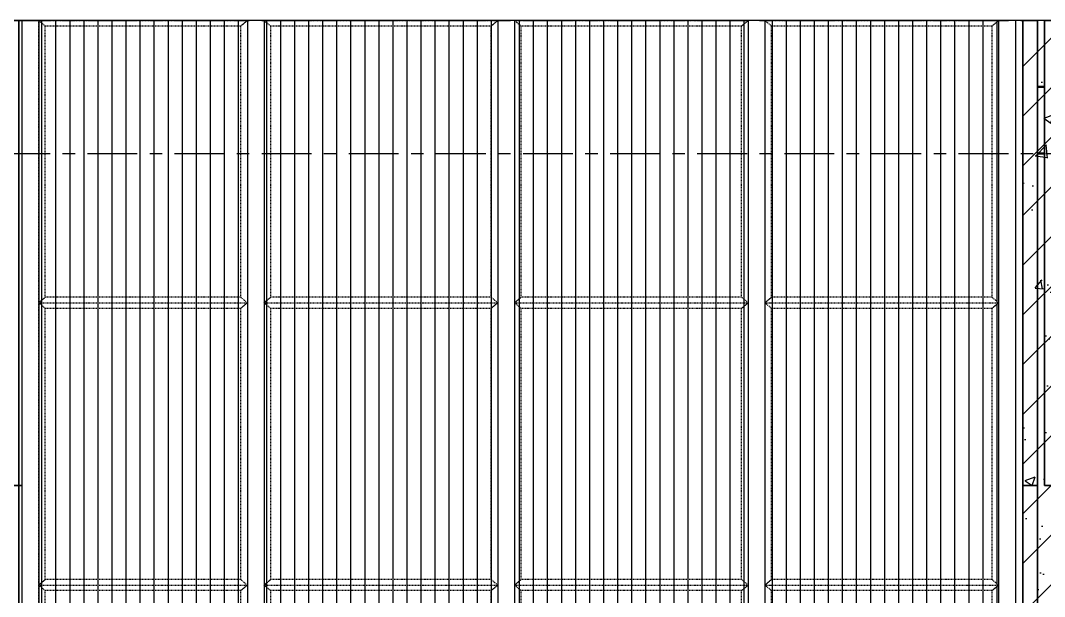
# Model space of a CAD drawing. Header units: millimetres. Extents: x -25371 to 2282244, y -90657 to 147824.
# Drawn here: x 1879630 to 1884259, y 1526 to 4127 of the extents above; entities that cross this region are included whole.
import ezdxf

# ---------------------------------------------------------------- set-up
doc = ezdxf.new("R2010")
doc.units = ezdxf.units.MM
doc.set_wipeout_variables(frame=1)
for name, pattern in [('CENTER', [50.8, 31.75, -6.35, 6.35, -6.35]), ('TA_GL_000.90000', [2.475, 0.9, -0.225, 0.225, -0.225, 0.9]), ('TA_HL_001.00000', [6.5, 3.55, -2.95])]:
    doc.linetypes.add(name, pattern=pattern)
for name, color, linetype in [('000 - 0_SYM_DWG_GRIDLINE_MAIN_COLOR_251', 7, 'Continuous'), ('000 - CONCRETE_COL_HATCH_', 7, 'Continuous'), ('000 - GRID', 7, 'CENTER'), ('010 - ASPG_EXTR_HATCH_', 7, 'Continuous'), ('010 - ASPG_EXTR_MAIN_COLOR_2', 7, 'Continuous'), ('010 - ASPG_EXTR_WIPEOUT_', 7, 'Continuous'), ('010 - ASPG_FRAMING_MAIN_COLOR_1', 7, 'Continuous')]:
    doc.layers.add(name, color=color, linetype=linetype)
for name, color, linetype, lineweight in [('A-GLAZ-CURT', 7, 'Continuous', 35), ('A-GLAZ-CWMG', 7, 'Continuous', 35), ('WALL-E', 7, 'Continuous', 50)]:
    doc.layers.add(name, color=color, linetype=linetype, lineweight=lineweight)
doc.styles.add('TA', font='', dxfattribs={"height": 4.5})
doc.styles.get('TA').set_extended_font_data('Cordia New')

# ---------------------------------------------------------------- blocks, each defined once
blk = doc.blocks.new('Rectangular Mullion - Mullion_Top_C-Channel-4573873-VS01 - ELEVATION 4')
at = {"layer": 'A-GLAZ-CWMG', "color": 7}
for p, q in [((-6159.4, 106500), (-6159.4, 106600)), ((-6159.4, 106600), (-6093.8, 106600)), ((-5101, 106600), (-6159.4, 106600)), ((-5035.4, 106600), (-6093.8, 106600)), ((-5035.4, 106600), (-5101, 106600)), ((-5101, 106600), (-5101, 106500)), ((-6159.4, 106500), (-5101, 106500)), ((-6093.8, 106500), (-6159.1, 106500)), ((-5100.6, 106500), (-6093.8, 106500))]:
    blk.add_line(p, q, dxfattribs=at)
blk = doc.blocks.new('Rectangular Mullion - 45 x 100mm-5525156-VS01 - ELEVATION 4')
at = {"layer": 'A-GLAZ-CWMG', "color": 7}
for p, q in [((-6127.5, 106600), (-6193.1, 106600)), ((-6193.1, 106600), (-6159.1, 106600)), ((-6193.1, 106600), (-6193.1, 103600)), ((-6159.1, 106600), (-6093.5, 106600)), ((-6093.5, 106600), (-6127.5, 106600)), ((-6159.1, 103645), (-6159.1, 103600)), ((-6159.1, 103600), (-6193.1, 103600)), ((-6193.1, 103600), (-6127.5, 103600)), ((-6093.5, 103600), (-6159.1, 103600)), ((-6127.5, 103600), (-6093.5, 103600))]:
    blk.add_line(p, q, dxfattribs=at)
blk = doc.blocks.new('Rectangular Mullion - 45 x 100mm-5525157-VS01 - ELEVATION 4')
at = {"layer": 'A-GLAZ-CWMG', "color": 7}
for p, q in [((-1655.8, 106600), (-1721.4, 106600)), ((-1721.4, 106600), (-1687.5, 106600)), ((-1721.4, 103600), (-1721.4, 106600)), ((-1687.5, 106600), (-1621.9, 106600)), ((-1687.5, 103600), (-1687.5, 106600)), ((-1621.9, 106600), (-1655.8, 106600)), ((-1621.9, 106600), (-1621.9, 103600)), ((-1687.5, 103600), (-1721.4, 103600)), ((-1721.4, 103600), (-1655.8, 103600)), ((-1621.9, 103600), (-1687.5, 103600)), ((-1655.8, 103600), (-1621.9, 103600))]:
    blk.add_line(p, q, dxfattribs=at)
blk = doc.blocks.new('Rectangular Mullion - Mullion_Top_C-Channel-4573258-VS01 - ELEVATION 4')
at = {"layer": 'A-GLAZ-CWMG', "color": 7}
for p, q in [((-2802.9, 106500), (-2802.9, 106600)), ((-2802.9, 106600), (-2737.3, 106600)), ((-1721.8, 106600), (-2802.9, 106600)), ((-1656.1, 106600), (-2737.3, 106600)), ((-1656.1, 106600), (-1721.8, 106600)), ((-1721.8, 106600), (-1721.8, 106500)), ((-2802.9, 106500), (-1721.8, 106500)), ((-2737.3, 106500), (-2802.5, 106500)), ((-1721.4, 106500), (-2737.3, 106500))]:
    blk.add_line(p, q, dxfattribs=at)
blk = doc.blocks.new('Rectangular Mullion - 45 x 100mm-5524821-VS01 - ELEVATION 4')
at = {"layer": 'A-GLAZ-CWMG', "color": 7}
for p, q in [((-2770.9, 106600), (-2836.5, 106600)), ((-2836.5, 106600), (-2802.5, 106600)), ((-2836.5, 106600), (-2836.5, 103600)), ((-2802.5, 106600), (-2736.9, 106600)), ((-2736.9, 106600), (-2770.9, 106600)), ((-2802.5, 103645), (-2802.5, 103600)), ((-2802.5, 103600), (-2836.5, 103600)), ((-2836.5, 103600), (-2770.9, 103600)), ((-2736.9, 103600), (-2802.5, 103600)), ((-2770.9, 103600), (-2736.9, 103600))]:
    blk.add_line(p, q, dxfattribs=at)
blk = doc.blocks.new('Rectangular Mullion - Mullion_Top_C-Channel-4573259-VS01 - ELEVATION 4')
at = {"layer": 'A-GLAZ-CWMG', "color": 7}
for p, q in [((-3934.9, 106500), (-3934.9, 106600)), ((-3934.9, 106600), (-3869.3, 106600)), ((-2836.8, 106600), (-3934.9, 106600)), ((-2771.2, 106600), (-3869.3, 106600)), ((-2771.2, 106600), (-2836.8, 106600)), ((-2836.8, 106600), (-2836.8, 106500)), ((-3934.9, 106500), (-2836.8, 106500)), ((-3869.3, 106500), (-3934.6, 106500)), ((-2836.5, 106500), (-3869.3, 106500))]:
    blk.add_line(p, q, dxfattribs=at)
blk = doc.blocks.new('Rectangular Mullion - 45 x 100mm-V51-VS01 - ELEVATION 4')
at = {"layer": 'A-GLAZ-CWMG', "color": 7}
for p, q in [((-3903, 106600), (-3968.6, 106600)), ((-3968.6, 106600), (-3934.6, 106600)), ((-3968.6, 106600), (-3968.6, 103600)), ((-3934.6, 106600), (-3869, 106600)), ((-3869, 106600), (-3903, 106600)), ((-3934.6, 103645), (-3934.6, 103600)), ((-3934.6, 103600), (-3968.6, 103600)), ((-3968.6, 103600), (-3903.9, 103600)), ((-3869, 103600), (-3934.6, 103600)), ((-3903, 103600), (-3869, 103600))]:
    blk.add_line(p, q, dxfattribs=at)
blk = doc.blocks.new('System Panel - DPA-AR_Facade_Solid Panel 150mm-V60-VS01 - ELEVATION 4')
at = {"layer": 'A-GLAZ-CURT', "color": 7}
for p, q in [((-6225.9, 106600), (-7357.9, 106600)), ((-7357.9, 106600), (-7357.9, 103600)), ((-7357.9, 106600), (-7259.5, 106600)), ((-7259.5, 106600), (-6127.5, 106600)), ((-6225.9, 103600), (-6225.9, 106600)), ((-6225.9, 106600), (-6127.5, 106600)), ((-7357.9, 103600), (-6225.9, 103600)), ((-7357.9, 103600), (-7259.5, 103600)), ((-6127.5, 103600), (-7259.5, 103600)), ((-6127.5, 103600), (-6225.9, 103600))]:
    blk.add_line(p, q, dxfattribs=at)
blk = doc.blocks.new('System Panel - DPA-AR_Facade_Solid Panel 150mm-5074686-VS01 - ELEVATION 4')
at = {"layer": 'A-GLAZ-CURT', "color": 7}
for p, q in [((-6225.9, 108700), (-7357.9, 108700)), ((-7357.9, 108700), (-7357.9, 106600)), ((-7357.9, 108700), (-7259.5, 108700)), ((-7259.5, 108700), (-6127.5, 108700)), ((-6225.9, 106600), (-6225.9, 108700)), ((-6225.9, 108700), (-6127.5, 108700)), ((-7357.9, 106600), (-6225.9, 106600)), ((-7357.9, 106600), (-7259.5, 106600)), ((-6127.5, 106600), (-7259.5, 106600)), ((-6127.5, 106600), (-6225.9, 106600))]:
    blk.add_line(p, q, dxfattribs=at)
blk = doc.blocks.new('System Panel - DPA-AR_Facade_Solid Panel 150mm-5545649-VS01 - ELEVATION 4')
at = {"layer": 'A-GLAZ-CURT', "color": 7}
for p, q in [((-1590, 106600), (-1590, 108700)), ((-1590, 108700), (-1200, 108700)), ((-1200, 108700), (-1590, 108700)), ((-1590, 108700), (-1590, 106600)), ((-1200, 108700), (-1200, 106600)), ((-1200, 106600), (-1200, 108700)), ((-1200, 106600), (-1590, 106600)), ((-1590, 106600), (-1200, 106600))]:
    blk.add_line(p, q, dxfattribs=at)
blk = doc.blocks.new('Rectangular Mullion - 45 x 100mm-V129-VS01 - ELEVATION 4')
at = {"layer": 'A-GLAZ-CWMG', "color": 7}
for p, q in [((-2802.5, 106600), (-2802.5, 106645)), ((-2802.5, 106645), (-2736.9, 106645)), ((-2802.5, 106645), (-1721.4, 106645)), ((-2736.9, 106645), (-1721.4, 106645)), ((-1721.4, 106645), (-1721.4, 106600)), ((-2736.9, 106600), (-2802.5, 106600)), ((-2802.5, 106600), (-1721.4, 106600)), ((-1655.8, 106600), (-2736.9, 106600)), ((-1721.4, 106600), (-1655.8, 106600))]:
    blk.add_line(p, q, dxfattribs=at)
blk = doc.blocks.new('Rectangular Mullion - 45 x 100mm-5598520-VS01 - ELEVATION 4')
at = {"layer": 'A-GLAZ-CWMG', "color": 7}
for p, q in [((-6127.5, 108700), (-6193.1, 108700)), ((-6193.1, 108700), (-6159.1, 108700)), ((-6193.1, 108700), (-6193.1, 106600)), ((-6159.1, 108700), (-6093.5, 108700)), ((-6093.5, 108700), (-6127.5, 108700)), ((-6159.1, 106645), (-6159.1, 106600)), ((-6159.1, 106600), (-6193.1, 106600)), ((-6193.1, 106600), (-6127.5, 106600)), ((-6093.5, 106600), (-6159.1, 106600)), ((-6127.5, 106600), (-6093.5, 106600))]:
    blk.add_line(p, q, dxfattribs=at)
blk = doc.blocks.new('Rectangular Mullion - 45 x 100mm-5598521-VS01 - ELEVATION 4')
at = {"layer": 'A-GLAZ-CWMG', "color": 7}
for p, q in [((-1655.8, 108700), (-1721.4, 108700)), ((-1721.4, 108700), (-1687.5, 108700)), ((-1721.4, 106600), (-1721.4, 108700)), ((-1687.5, 108700), (-1621.9, 108700)), ((-1687.5, 106600), (-1687.5, 108700)), ((-1621.9, 108700), (-1655.8, 108700)), ((-1621.9, 108700), (-1621.9, 106600)), ((-1687.5, 106600), (-1721.4, 106600)), ((-1721.4, 106600), (-1655.8, 106600)), ((-1621.9, 106600), (-1687.5, 106600)), ((-1655.8, 106600), (-1621.9, 106600))]:
    blk.add_line(p, q, dxfattribs=at)
blk = doc.blocks.new('Rectangular Mullion - 45 x 100mm-V130-VS01 - ELEVATION 4')
at = {"layer": 'A-GLAZ-CWMG', "color": 7}
for p, q in [((-3934.6, 106600), (-3934.6, 106645)), ((-3934.6, 106645), (-3869, 106645)), ((-3934.6, 106645), (-2836.5, 106645)), ((-3869, 106645), (-2836.5, 106645)), ((-2836.5, 106645), (-2836.5, 106600)), ((-3869, 106600), (-3934.6, 106600)), ((-3934.6, 106600), (-2836.5, 106600)), ((-2770.9, 106600), (-3869, 106600)), ((-2836.5, 106600), (-2770.9, 106600))]:
    blk.add_line(p, q, dxfattribs=at)
blk = doc.blocks.new('Rectangular Mullion - 45 x 100mm-5598452-VS01 - ELEVATION 4')
at = {"layer": 'A-GLAZ-CWMG', "color": 7}
for p, q in [((-2770.9, 108700), (-2836.5, 108700)), ((-2836.5, 108700), (-2802.5, 108700)), ((-2836.5, 108700), (-2836.5, 106600)), ((-2802.5, 108700), (-2736.9, 108700)), ((-2736.9, 108700), (-2770.9, 108700)), ((-2802.5, 106645), (-2802.5, 106600)), ((-2802.5, 106600), (-2836.5, 106600)), ((-2836.5, 106600), (-2770.9, 106600)), ((-2736.9, 106600), (-2802.5, 106600)), ((-2770.9, 106600), (-2736.9, 106600))]:
    blk.add_line(p, q, dxfattribs=at)
blk = doc.blocks.new('Rectangular Mullion - 45 x 100mm-V131-VS01 - ELEVATION 4')
at = {"layer": 'A-GLAZ-CWMG', "color": 7}
for p, q in [((-6159.1, 106600), (-6159.1, 106645)), ((-6159.1, 106645), (-6093.5, 106645)), ((-6159.1, 106645), (-5100.6, 106645)), ((-6093.5, 106645), (-5100.6, 106645)), ((-5100.6, 106645), (-5100.6, 106600)), ((-6093.5, 106600), (-6159.1, 106600)), ((-6159.1, 106600), (-5100.6, 106600)), ((-5035, 106600), (-6093.5, 106600)), ((-5100.6, 106600), (-5035, 106600))]:
    blk.add_line(p, q, dxfattribs=at)
blk = doc.blocks.new('C-1-VS01_REV00_20260616-140725_ELEVATION_4_EX')
at = {"layer": '000 - CONCRETE_COL_HATCH_'}
h = blk.add_hatch(dxfattribs=at)
h.set_pattern_fill('ANSI31')
h.set_pattern_definition([(45, (0, 0), (-112.2532, 112.2532), [])])
h.paths.add_polyline_path([(10532.2, 103600), (14053.6, 103600), (14053.6, 108700), (10532.2, 108700)])
h = blk.add_hatch(dxfattribs=at)
h.set_pattern_fill('AR-CONC', scale=0.05)
h.set_pattern_definition([(50, (0, 0), (455.4617, -39.8477), [47.625, -523.875]), (355, (0, 0), (-88.1086, 477.6421), [38.1, -419.1015]), (100.45144, (37.96, -3.3), (367.3531, 437.7944), [40.475, -445.2256]), (46.1842, (5e-15, 127), (677.6976, -105.1058), [71.4375, -785.8125]), (96.63556, (56.5, 118.24), (593.5103, 618.5653), [60.7126, -667.839]), (351.18415, (5e-15, 127), (593.5103, 618.5653), [57.15, -628.6493]), (21, (63.5, 95.25), (379.036, -255.663), [47.625, -523.875]), (326, (63.5, 95.25), (154.505, 460.47), [38.1, -419.1]), (71.45144, (95.1, 73.94), (533.541, 204.807), [40.475, -445.2248]), (37.5, (0, 0), (7.7215, 211.3876), [0, -414.02, 0, -425.45, 0, -420.6875]), (7.5, (0, 0), (167.04916, 250.45144), [0, -242.57, 0, -404.495, 0, -160.3375]), (327.5, (-141.6, 5e-15), (338.9765, -14.32186), [0, -158.75, 0, -495.3, 0, -657.225]), (317.5, (-205.1, 8e-15), (370.32295, 63.5662), [0, -206.375, 0, -328.93, 0, -466.725])])
h.paths.add_polyline_path([(10532.2, 103600), (14053.6, 103600), (14053.6, 108700), (10532.2, 108700)])
at = {"color": 7}
blk.add_lwpolyline([(10532.2, 103600), (14053.6, 103600), (14053.6, 108700), (10532.2, 108700)], close=True, dxfattribs=at)
at = {"layer": 'WALL-E', "color": 7}
for p, q in [((10600, 108400), (10631.8, 108400)), ((10631.8, 108100), (10600, 108100))]:
    blk.add_line(p, q, dxfattribs=at)
at = {"layer": 'A-GLAZ-CURT', "color": 7}
for name in ['System Panel - DPA-AR_Facade_Solid Panel 150mm-5074686-VS01 - ELEVATION 4', 'System Panel - DPA-AR_Facade_Solid Panel 150mm-5545649-VS01 - ELEVATION 4', 'System Panel - DPA-AR_Facade_Solid Panel 150mm-V60-VS01 - ELEVATION 4']:
    blk.add_blockref(name, (12221.8, 0), dxfattribs=at)
at = {"layer": 'A-GLAZ-CWMG', "color": 7}
for name, p in [('Rectangular Mullion - 45 x 100mm-5598520-VS01 - ELEVATION 4', (12221.8, 0)), ('Rectangular Mullion - Mullion_Top_C-Channel-4573873-VS01 - ELEVATION 4', (12221.8, 2100)), ('Rectangular Mullion - 45 x 100mm-5598452-VS01 - ELEVATION 4', (9957.7, 0)), ('Rectangular Mullion - Mullion_Top_C-Channel-4573259-VS01 - ELEVATION 4', (11089.8, 2100)), ('Rectangular Mullion - 45 x 100mm-5598452-VS01 - ELEVATION 4', (11089.8, 0)), ('Rectangular Mullion - Mullion_Top_C-Channel-4573259-VS01 - ELEVATION 4', (12221.8, 2100)), ('Rectangular Mullion - 45 x 100mm-5598452-VS01 - ELEVATION 4', (12221.8, 0)), ('Rectangular Mullion - Mullion_Top_C-Channel-4573258-VS01 - ELEVATION 4', (12221.8, 2100)), ('Rectangular Mullion - 45 x 100mm-5598521-VS01 - ELEVATION 4', (12221.8, 0)), ('Rectangular Mullion - 45 x 100mm-V131-VS01 - ELEVATION 4', (12221.8, 0)), ('Rectangular Mullion - 45 x 100mm-V130-VS01 - ELEVATION 4', (11089.8, 0)), ('Rectangular Mullion - 45 x 100mm-V130-VS01 - ELEVATION 4', (12221.8, 0)), ('Rectangular Mullion - 45 x 100mm-V129-VS01 - ELEVATION 4', (12221.8, 0)), ('Rectangular Mullion - 45 x 100mm-5525156-VS01 - ELEVATION 4', (12221.8, 0)), ('Rectangular Mullion - Mullion_Top_C-Channel-4573873-VS01 - ELEVATION 4', (12221.8, 0)), ('Rectangular Mullion - 45 x 100mm-5524821-VS01 - ELEVATION 4', (9957.7, 0)), ('Rectangular Mullion - Mullion_Top_C-Channel-4573259-VS01 - ELEVATION 4', (11089.8, 0)), ('Rectangular Mullion - 45 x 100mm-V51-VS01 - ELEVATION 4', (12221.8, 0)), ('Rectangular Mullion - Mullion_Top_C-Channel-4573259-VS01 - ELEVATION 4', (12221.8, 0)), ('Rectangular Mullion - 45 x 100mm-5524821-VS01 - ELEVATION 4', (12221.8, 0)), ('Rectangular Mullion - Mullion_Top_C-Channel-4573258-VS01 - ELEVATION 4', (12221.8, 0)), ('Rectangular Mullion - 45 x 100mm-5525157-VS01 - ELEVATION 4', (12221.8, 0))]:
    blk.add_blockref(name, p, dxfattribs=at)
blk = doc.blocks.new('*U974')
at = {"layer": '000 - 0_SYM_DWG_GRIDLINE_MAIN_COLOR_251', "color": 7, "linetype": 'ByBlock', "ltscale": 5}
blk.add_line((20, 0), (-588.498, 0), dxfattribs=at)
at = {"color": 7, "style": 'TA', "flags": 1}
blk.add_attdef('LOCATION', (6, -6), '', height=4.5, rotation=270, dxfattribs=at)
blk = doc.blocks.new('C-1-VS01_REV00_20260616-141122_ELEVATION_4_DIMS')
at = {"layer": '000 - GRID', "color": 7, "linetype": 'TA_GL_000.90000', "xscale": 50.00000000000004, "yscale": 50.00000000000004, "zscale": 50.00000000000004, "rotation": 180}
for p in [(-175.4, 108700), (-175.4, 108100)]:
    blk.add_blockref('*U974', p, dxfattribs=at)
blk = doc.blocks.new('C-1-VS01_REV00_20260616-141918_ELEVATION_4_ASPG')
at = {"color": 7}
blk.add_wipeout([(6009.4, 103600), (10534.4, 103600), (10534.4, 108700), (6009.4, 108700)], dxfattribs=at).dxf.layer = '010 - ASPG_EXTR_WIPEOUT_'
at = {"layer": '010 - ASPG_EXTR_HATCH_'}
h = blk.add_hatch(dxfattribs=at)
h.set_pattern_fill('ANSI31', scale=20, angle=45)
h.paths.add_polyline_path([(7028.3, 108700), (6084.9, 108700), (6084.9, 103600), (7028.3, 103600)])
h.paths.add_polyline_path([(8160.3, 108700), (7103.7, 108700), (7103.7, 103600), (8160.3, 103600)])
h.paths.add_polyline_path([(9292.4, 108700), (8235.8, 108700), (8235.8, 103600), (9292.4, 103600)])
h.paths.add_polyline_path([(10424.4, 108700), (9367.9, 108700), (9367.9, 103600), (10424.4, 103600)])
at = {"color": 7}
blk.add_lwpolyline([(6009.4, 103600), (10534.4, 103600), (10534.4, 108700), (6009.4, 108700)], close=True, dxfattribs=at)
at = {"layer": '010 - ASPG_EXTR_MAIN_COLOR_2', "color": 7}
for p, q in [((6009.4, 108700), (6009.4, 103600)), ((6084.9, 108700), (6084.9, 103600)), ((7028.3, 108700), (7028.3, 103600)), ((7103.7, 108700), (7103.7, 103600)), ((8160.3, 108700), (8160.3, 103600)), ((8235.8, 108700), (8235.8, 103600)), ((9292.4, 108700), (9292.4, 103600)), ((9367.9, 108700), (9367.9, 103600)), ((10424.4, 108700), (10424.4, 103600)), ((10499.9, 108700), (10499.9, 103600))]:
    blk.add_line(p, q, dxfattribs=at)
blk = doc.blocks.new('*U1942')
at = {"layer": '010 - ASPG_FRAMING_MAIN_COLOR_1', "color": 7, "linetype": 'ByBlock'}
for points in [[(0, 0), (0, 943.4), (25, 913.4), (25, 30), (0, 0)], [(1275, 943.4), (0, 943.4), (25, 913.4), (1250, 913.4)], [(1275, 0), (1275, 943.4), (1250, 913.4), (1250, 30), (1275, 0)], [(25, 30), (1250, 30), (1275, 0), (0, 0), (25, 30)]]:
    blk.add_lwpolyline(points, close=True, dxfattribs=at)
blk = doc.blocks.new('*U1944')
at = {"layer": '010 - ASPG_FRAMING_MAIN_COLOR_1', "color": 7, "linetype": 'ByBlock'}
for points in [[(0, 0), (0, 1056.6), (25, 1026.6), (25, 30), (0, 0)], [(1275, 1056.6), (0, 1056.6), (25, 1026.6), (1250, 1026.6)], [(1275, 0), (1275, 1056.6), (1250, 1026.6), (1250, 30), (1275, 0)], [(25, 30), (1250, 30), (1275, 0), (0, 0), (25, 30)]]:
    blk.add_lwpolyline(points, close=True, dxfattribs=at)
blk = doc.blocks.new('*U1943')
at = {"layer": '010 - ASPG_FRAMING_MAIN_COLOR_1', "color": 7, "linetype": 'ByBlock'}
for points in [[(0, 0), (0, 1056.6), (25, 1026.6), (25, 30), (0, 0)], [(1275, 1056.6), (0, 1056.6), (25, 1026.6), (1250, 1026.6)], [(1275, 0), (1275, 1056.6), (1250, 1026.6), (1250, 30), (1275, 0)], [(25, 30), (1250, 30), (1275, 0), (0, 0), (25, 30)]]:
    blk.add_lwpolyline(points, close=True, dxfattribs=at)

msp = doc.modelspace()

# ---------------------------------------------------------------- block references
at = {"color": 7}
msp.add_blockref('C-1-VS01_REV00_20260616-140725_ELEVATION_4_EX', (1873627.43, -104572.744), dxfattribs=at)

# ---------------------------------------------------------------- next in the draw order: block references
msp.add_blockref('C-1-VS01_REV00_20260616-141918_ELEVATION_4_ASPG', (1873627.43, -104572.744), dxfattribs=at)

# ---------------------------------------------------------------- next in the draw order: block references
msp.add_blockref('C-1-VS01_REV00_20260616-141122_ELEVATION_4_DIMS', (1873627.43, -104572.744), dxfattribs=at)
at = {"color": 7, "linetype": 'TA_HL_001.00000', "xscale": -1, "rotation": 270}
for name, p in [('*U1942', (1879712.295, 2852.256)), ('*U1944', (1880731.153, 2852.256)), ('*U1943', (1881863.218, 2852.256)), ('*U1943', (1882995.282, 2852.256)), ('*U1942', (1879712.295, 1577.256)), ('*U1942', (1879712.295, 1577.256)), ('*U1942', (1879712.295, 1577.256)), ('*U1942', (1879712.295, 1577.256)), ('*U1942', (1879712.295, 1577.256)), ('*U1942', (1879712.295, 1577.256)), ('*U1942', (1879712.295, 1577.256)), ('*U1942', (1879712.295, 1577.256)), ('*U1942', (1879712.295, 1577.256)), ('*U1942', (1879712.295, 1577.256)), ('*U1942', (1879712.295, 1577.256)), ('*U1942', (1879712.295, 1577.256)), ('*U1942', (1879712.295, 1577.256)), ('*U1942', (1879712.295, 1577.256)), ('*U1942', (1879712.295, 1577.256)), ('*U1942', (1879712.295, 1577.256)), ('*U1942', (1879712.295, 1577.256)), ('*U1942', (1879712.295, 1577.256)), ('*U1942', (1879712.295, 1577.256)), ('*U1942', (1879712.295, 1577.256)), ('*U1942', (1879712.295, 1577.256)), ('*U1942', (1879712.295, 1577.256)), ('*U1942', (1879712.295, 1577.256)), ('*U1942', (1879712.295, 1577.256)), ('*U1942', (1879712.295, 1577.256)), ('*U1942', (1879712.295, 1577.256)), ('*U1942', (1879712.295, 1577.256)), ('*U1942', (1879712.295, 1577.256)), ('*U1942', (1879712.295, 1577.256)), ('*U1942', (1879712.295, 1577.256)), ('*U1942', (1879712.295, 1577.256)), ('*U1942', (1879712.295, 1577.256)), ('*U1942', (1879712.295, 1577.256)), ('*U1942', (1879712.295, 1577.256)), ('*U1942', (1879712.295, 1577.256)), ('*U1942', (1879712.295, 1577.256)), ('*U1942', (1879712.295, 1577.256)), ('*U1942', (1879712.295, 1577.256)), ('*U1942', (1879712.295, 1577.256)), ('*U1942', (1879712.295, 1577.256)), ('*U1942', (1879712.295, 1577.256)), ('*U1942', (1879712.295, 1577.256)), ('*U1942', (1879712.295, 1577.256)), ('*U1942', (1879712.295, 1577.256)), ('*U1942', (1879712.295, 1577.256)), ('*U1942', (1879712.295, 1577.256)), ('*U1942', (1879712.295, 1577.256)), ('*U1944', (1880731.153, 1577.256)), ('*U1944', (1880731.153, 1577.256)), ('*U1944', (1880731.153, 1577.256)), ('*U1944', (1880731.153, 1577.256)), ('*U1944', (1880731.153, 1577.256)), ('*U1944', (1880731.153, 1577.256)), ('*U1944', (1880731.153, 1577.256)), ('*U1944', (1880731.153, 1577.256)), ('*U1944', (1880731.153, 1577.256)), ('*U1944', (1880731.153, 1577.256)), ('*U1944', (1880731.153, 1577.256)), ('*U1944', (1880731.153, 1577.256)), ('*U1944', (1880731.153, 1577.256)), ('*U1944', (1880731.153, 1577.256)), ('*U1944', (1880731.153, 1577.256)), ('*U1944', (1880731.153, 1577.256)), ('*U1944', (1880731.153, 1577.256)), ('*U1944', (1880731.153, 1577.256)), ('*U1944', (1880731.153, 1577.256)), ('*U1944', (1880731.153, 1577.256)), ('*U1944', (1880731.153, 1577.256)), ('*U1944', (1880731.153, 1577.256)), ('*U1944', (1880731.153, 1577.256)), ('*U1944', (1880731.153, 1577.256)), ('*U1944', (1880731.153, 1577.256)), ('*U1944', (1880731.153, 1577.256)), ('*U1944', (1880731.153, 1577.256)), ('*U1944', (1880731.153, 1577.256)), ('*U1944', (1880731.153, 1577.256)), ('*U1944', (1880731.153, 1577.256)), ('*U1944', (1880731.153, 1577.256)), ('*U1944', (1880731.153, 1577.256)), ('*U1944', (1880731.153, 1577.256)), ('*U1944', (1880731.153, 1577.256)), ('*U1944', (1880731.153, 1577.256)), ('*U1944', (1880731.153, 1577.256)), ('*U1944', (1880731.153, 1577.256)), ('*U1944', (1880731.153, 1577.256)), ('*U1944', (1880731.153, 1577.256)), ('*U1944', (1880731.153, 1577.256)), ('*U1944', (1880731.153, 1577.256)), ('*U1944', (1880731.153, 1577.256)), ('*U1944', (1880731.153, 1577.256)), ('*U1944', (1880731.153, 1577.256)), ('*U1944', (1880731.153, 1577.256)), ('*U1944', (1880731.153, 1577.256)), ('*U1944', (1880731.153, 1577.256)), ('*U1943', (1881863.218, 1577.256)), ('*U1943', (1881863.218, 1577.256)), ('*U1943', (1881863.218, 1577.256)), ('*U1943', (1881863.218, 1577.256)), ('*U1943', (1881863.218, 1577.256)), ('*U1943', (1881863.218, 1577.256)), ('*U1943', (1881863.218, 1577.256)), ('*U1943', (1881863.218, 1577.256)), ('*U1943', (1881863.218, 1577.256)), ('*U1943', (1881863.218, 1577.256)), ('*U1943', (1881863.218, 1577.256)), ('*U1943', (1881863.218, 1577.256)), ('*U1943', (1881863.218, 1577.256)), ('*U1943', (1881863.218, 1577.256)), ('*U1943', (1881863.218, 1577.256)), ('*U1943', (1881863.218, 1577.256)), ('*U1943', (1881863.218, 1577.256)), ('*U1943', (1881863.218, 1577.256)), ('*U1943', (1881863.218, 1577.256)), ('*U1943', (1881863.218, 1577.256)), ('*U1943', (1881863.218, 1577.256)), ('*U1943', (1881863.218, 1577.256)), ('*U1943', (1881863.218, 1577.256)), ('*U1943', (1881863.218, 1577.256)), ('*U1943', (1881863.218, 1577.256)), ('*U1943', (1881863.218, 1577.256)), ('*U1943', (1881863.218, 1577.256)), ('*U1943', (1881863.218, 1577.256)), ('*U1943', (1881863.218, 1577.256)), ('*U1943', (1881863.218, 1577.256)), ('*U1943', (1881863.218, 1577.256)), ('*U1943', (1881863.218, 1577.256)), ('*U1943', (1881863.218, 1577.256)), ('*U1943', (1881863.218, 1577.256)), ('*U1943', (1881863.218, 1577.256)), ('*U1943', (1881863.218, 1577.256)), ('*U1943', (1881863.218, 1577.256)), ('*U1943', (1881863.218, 1577.256)), ('*U1943', (1881863.218, 1577.256)), ('*U1943', (1881863.218, 1577.256)), ('*U1943', (1881863.218, 1577.256)), ('*U1943', (1881863.218, 1577.256)), ('*U1943', (1881863.218, 1577.256)), ('*U1943', (1881863.218, 1577.256)), ('*U1943', (1881863.218, 1577.256)), ('*U1943', (1881863.218, 1577.256)), ('*U1943', (1881863.218, 1577.256)), ('*U1943', (1882995.282, 1577.256)), ('*U1943', (1882995.282, 1577.256)), ('*U1943', (1882995.282, 1577.256)), ('*U1943', (1882995.282, 1577.256)), ('*U1943', (1882995.282, 1577.256)), ('*U1943', (1882995.282, 1577.256)), ('*U1943', (1882995.282, 1577.256)), ('*U1943', (1882995.282, 1577.256)), ('*U1943', (1882995.282, 1577.256)), ('*U1943', (1882995.282, 1577.256)), ('*U1943', (1882995.282, 1577.256)), ('*U1943', (1882995.282, 1577.256)), ('*U1943', (1882995.282, 1577.256)), ('*U1943', (1882995.282, 1577.256)), ('*U1943', (1882995.282, 1577.256)), ('*U1943', (1882995.282, 1577.256)), ('*U1943', (1882995.282, 1577.256)), ('*U1943', (1882995.282, 1577.256)), ('*U1943', (1882995.282, 1577.256)), ('*U1943', (1882995.282, 1577.256)), ('*U1943', (1882995.282, 1577.256)), ('*U1943', (1882995.282, 1577.256)), ('*U1943', (1882995.282, 1577.256)), ('*U1943', (1882995.282, 1577.256)), ('*U1943', (1882995.282, 1577.256)), ('*U1943', (1882995.282, 1577.256)), ('*U1943', (1882995.282, 1577.256)), ('*U1943', (1882995.282, 1577.256)), ('*U1943', (1882995.282, 1577.256)), ('*U1943', (1882995.282, 1577.256)), ('*U1943', (1882995.282, 1577.256)), ('*U1943', (1882995.282, 1577.256)), ('*U1943', (1882995.282, 1577.256)), ('*U1943', (1882995.282, 1577.256)), ('*U1943', (1882995.282, 1577.256)), ('*U1943', (1882995.282, 1577.256)), ('*U1943', (1882995.282, 1577.256)), ('*U1943', (1882995.282, 1577.256)), ('*U1943', (1882995.282, 1577.256)), ('*U1943', (1882995.282, 1577.256)), ('*U1943', (1882995.282, 1577.256)), ('*U1943', (1882995.282, 1577.256)), ('*U1943', (1882995.282, 1577.256)), ('*U1943', (1882995.282, 1577.256)), ('*U1943', (1882995.282, 1577.256)), ('*U1943', (1882995.282, 1577.256)), ('*U1943', (1882995.282, 1577.256)), ('*U1942', (1879712.295, 302.256)), ('*U1942', (1879712.295, 302.256)), ('*U1942', (1879712.295, 302.256)), ('*U1942', (1879712.295, 302.256)), ('*U1942', (1879712.295, 302.256)), ('*U1942', (1879712.295, 302.256)), ('*U1942', (1879712.295, 302.256)), ('*U1942', (1879712.295, 302.256)), ('*U1942', (1879712.295, 302.256)), ('*U1942', (1879712.295, 302.256)), ('*U1942', (1879712.295, 302.256)), ('*U1942', (1879712.295, 302.256)), ('*U1942', (1879712.295, 302.256)), ('*U1942', (1879712.295, 302.256)), ('*U1942', (1879712.295, 302.256)), ('*U1942', (1879712.295, 302.256)), ('*U1942', (1879712.295, 302.256)), ('*U1942', (1879712.295, 302.256)), ('*U1942', (1879712.295, 302.256)), ('*U1942', (1879712.295, 302.256)), ('*U1942', (1879712.295, 302.256)), ('*U1942', (1879712.295, 302.256)), ('*U1942', (1879712.295, 302.256)), ('*U1942', (1879712.295, 302.256)), ('*U1942', (1879712.295, 302.256)), ('*U1942', (1879712.295, 302.256)), ('*U1942', (1879712.295, 302.256)), ('*U1942', (1879712.295, 302.256)), ('*U1942', (1879712.295, 302.256)), ('*U1942', (1879712.295, 302.256)), ('*U1942', (1879712.295, 302.256)), ('*U1942', (1879712.295, 302.256)), ('*U1942', (1879712.295, 302.256)), ('*U1942', (1879712.295, 302.256)), ('*U1942', (1879712.295, 302.256)), ('*U1942', (1879712.295, 302.256)), ('*U1942', (1879712.295, 302.256)), ('*U1942', (1879712.295, 302.256)), ('*U1942', (1879712.295, 302.256)), ('*U1942', (1879712.295, 302.256)), ('*U1942', (1879712.295, 302.256)), ('*U1942', (1879712.295, 302.256)), ('*U1942', (1879712.295, 302.256)), ('*U1942', (1879712.295, 302.256)), ('*U1942', (1879712.295, 302.256)), ('*U1942', (1879712.295, 302.256)), ('*U1942', (1879712.295, 302.256)), ('*U1944', (1880731.153, 302.256)), ('*U1944', (1880731.153, 302.256)), ('*U1944', (1880731.153, 302.256)), ('*U1944', (1880731.153, 302.256)), ('*U1944', (1880731.153, 302.256)), ('*U1944', (1880731.153, 302.256)), ('*U1944', (1880731.153, 302.256)), ('*U1944', (1880731.153, 302.256)), ('*U1944', (1880731.153, 302.256)), ('*U1944', (1880731.153, 302.256)), ('*U1944', (1880731.153, 302.256)), ('*U1944', (1880731.153, 302.256)), ('*U1944', (1880731.153, 302.256)), ('*U1944', (1880731.153, 302.256)), ('*U1944', (1880731.153, 302.256)), ('*U1944', (1880731.153, 302.256)), ('*U1944', (1880731.153, 302.256)), ('*U1944', (1880731.153, 302.256)), ('*U1944', (1880731.153, 302.256)), ('*U1944', (1880731.153, 302.256)), ('*U1944', (1880731.153, 302.256)), ('*U1944', (1880731.153, 302.256)), ('*U1944', (1880731.153, 302.256)), ('*U1944', (1880731.153, 302.256)), ('*U1944', (1880731.153, 302.256)), ('*U1944', (1880731.153, 302.256)), ('*U1944', (1880731.153, 302.256)), ('*U1944', (1880731.153, 302.256)), ('*U1944', (1880731.153, 302.256)), ('*U1944', (1880731.153, 302.256)), ('*U1944', (1880731.153, 302.256)), ('*U1944', (1880731.153, 302.256)), ('*U1944', (1880731.153, 302.256)), ('*U1944', (1880731.153, 302.256)), ('*U1944', (1880731.153, 302.256)), ('*U1944', (1880731.153, 302.256)), ('*U1944', (1880731.153, 302.256)), ('*U1944', (1880731.153, 302.256)), ('*U1944', (1880731.153, 302.256)), ('*U1944', (1880731.153, 302.256)), ('*U1944', (1880731.153, 302.256)), ('*U1944', (1880731.153, 302.256)), ('*U1944', (1880731.153, 302.256)), ('*U1944', (1880731.153, 302.256)), ('*U1944', (1880731.153, 302.256)), ('*U1944', (1880731.153, 302.256)), ('*U1944', (1880731.153, 302.256)), ('*U1943', (1881863.218, 302.256)), ('*U1943', (1881863.218, 302.256)), ('*U1943', (1881863.218, 302.256)), ('*U1943', (1881863.218, 302.256)), ('*U1943', (1881863.218, 302.256)), ('*U1943', (1881863.218, 302.256)), ('*U1943', (1881863.218, 302.256)), ('*U1943', (1881863.218, 302.256)), ('*U1943', (1881863.218, 302.256)), ('*U1943', (1881863.218, 302.256)), ('*U1943', (1881863.218, 302.256)), ('*U1943', (1881863.218, 302.256)), ('*U1943', (1881863.218, 302.256)), ('*U1943', (1881863.218, 302.256)), ('*U1943', (1881863.218, 302.256)), ('*U1943', (1881863.218, 302.256)), ('*U1943', (1881863.218, 302.256)), ('*U1943', (1881863.218, 302.256)), ('*U1943', (1881863.218, 302.256)), ('*U1943', (1881863.218, 302.256)), ('*U1943', (1881863.218, 302.256)), ('*U1943', (1881863.218, 302.256)), ('*U1943', (1881863.218, 302.256)), ('*U1943', (1881863.218, 302.256)), ('*U1943', (1881863.218, 302.256)), ('*U1943', (1881863.218, 302.256)), ('*U1943', (1881863.218, 302.256)), ('*U1943', (1881863.218, 302.256)), ('*U1943', (1881863.218, 302.256)), ('*U1943', (1881863.218, 302.256)), ('*U1943', (1881863.218, 302.256)), ('*U1943', (1881863.218, 302.256)), ('*U1943', (1881863.218, 302.256)), ('*U1943', (1881863.218, 302.256)), ('*U1943', (1881863.218, 302.256)), ('*U1943', (1881863.218, 302.256)), ('*U1943', (1881863.218, 302.256)), ('*U1943', (1881863.218, 302.256)), ('*U1943', (1881863.218, 302.256)), ('*U1943', (1881863.218, 302.256)), ('*U1943', (1881863.218, 302.256)), ('*U1943', (1881863.218, 302.256)), ('*U1943', (1881863.218, 302.256)), ('*U1943', (1881863.218, 302.256)), ('*U1943', (1881863.218, 302.256)), ('*U1943', (1881863.218, 302.256)), ('*U1943', (1881863.218, 302.256)), ('*U1943', (1882995.282, 302.256)), ('*U1943', (1882995.282, 302.256)), ('*U1943', (1882995.282, 302.256)), ('*U1943', (1882995.282, 302.256)), ('*U1943', (1882995.282, 302.256)), ('*U1943', (1882995.282, 302.256)), ('*U1943', (1882995.282, 302.256)), ('*U1943', (1882995.282, 302.256)), ('*U1943', (1882995.282, 302.256)), ('*U1943', (1882995.282, 302.256)), ('*U1943', (1882995.282, 302.256)), ('*U1943', (1882995.282, 302.256)), ('*U1943', (1882995.282, 302.256)), ('*U1943', (1882995.282, 302.256)), ('*U1943', (1882995.282, 302.256)), ('*U1943', (1882995.282, 302.256)), ('*U1943', (1882995.282, 302.256)), ('*U1943', (1882995.282, 302.256)), ('*U1943', (1882995.282, 302.256)), ('*U1943', (1882995.282, 302.256)), ('*U1943', (1882995.282, 302.256)), ('*U1943', (1882995.282, 302.256)), ('*U1943', (1882995.282, 302.256)), ('*U1943', (1882995.282, 302.256)), ('*U1943', (1882995.282, 302.256)), ('*U1943', (1882995.282, 302.256)), ('*U1943', (1882995.282, 302.256)), ('*U1943', (1882995.282, 302.256)), ('*U1943', (1882995.282, 302.256)), ('*U1943', (1882995.282, 302.256)), ('*U1943', (1882995.282, 302.256)), ('*U1943', (1882995.282, 302.256)), ('*U1943', (1882995.282, 302.256)), ('*U1943', (1882995.282, 302.256)), ('*U1943', (1882995.282, 302.256)), ('*U1943', (1882995.282, 302.256)), ('*U1943', (1882995.282, 302.256)), ('*U1943', (1882995.282, 302.256)), ('*U1943', (1882995.282, 302.256)), ('*U1943', (1882995.282, 302.256)), ('*U1943', (1882995.282, 302.256)), ('*U1943', (1882995.282, 302.256)), ('*U1943', (1882995.282, 302.256)), ('*U1943', (1882995.282, 302.256)), ('*U1943', (1882995.282, 302.256)), ('*U1943', (1882995.282, 302.256)), ('*U1943', (1882995.282, 302.256))]:
    msp.add_blockref(name, p, dxfattribs=at)

doc.saveas('drawing.dxf')
